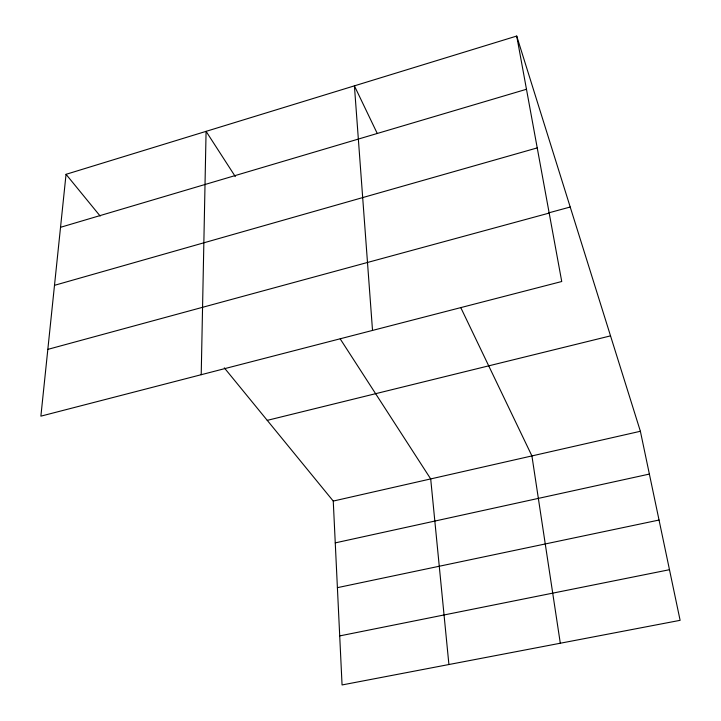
<?xml version="1.0" encoding="UTF-8"?>
<svg xmlns="http://www.w3.org/2000/svg" width="721" height="721" viewBox="0 0 721 721"><rect width="100%" height="100%" fill="white"/><g stroke="black" fill="none" stroke-linecap="round" stroke-linejoin="round"><path stroke-width="1.08" d="M201.213 374.704L206.08 131.348L235.316 176.591M66.044 174.32L40.881 416.152L561.74 281.514L516.714 36.05L66.044 174.32L100.165 216.048M60.528 227.304L526.474 89.269M54.49 285.327L537.226 147.904M548.582 212.902L570.212 207.017M47.829 349.379L549.186 213.074M267.248 420.361L610.534 335.869M333.255 501.068L640.383 431.275L680.119 620.33L342.06 684.95L333.255 501.068L224.303 367.845M335.256 542.877L649.378 474.076M337.401 587.66L659.039 520.039M339.708 635.913L669.476 569.707M340.213 338.897L430.698 478.924L448.913 664.528M377.209 133.376L354.408 85.844L372.523 330.425M460.818 307.687L531.918 455.924L560.307 643.231M516.714 36.05L640.383 431.275"/></g></svg>
